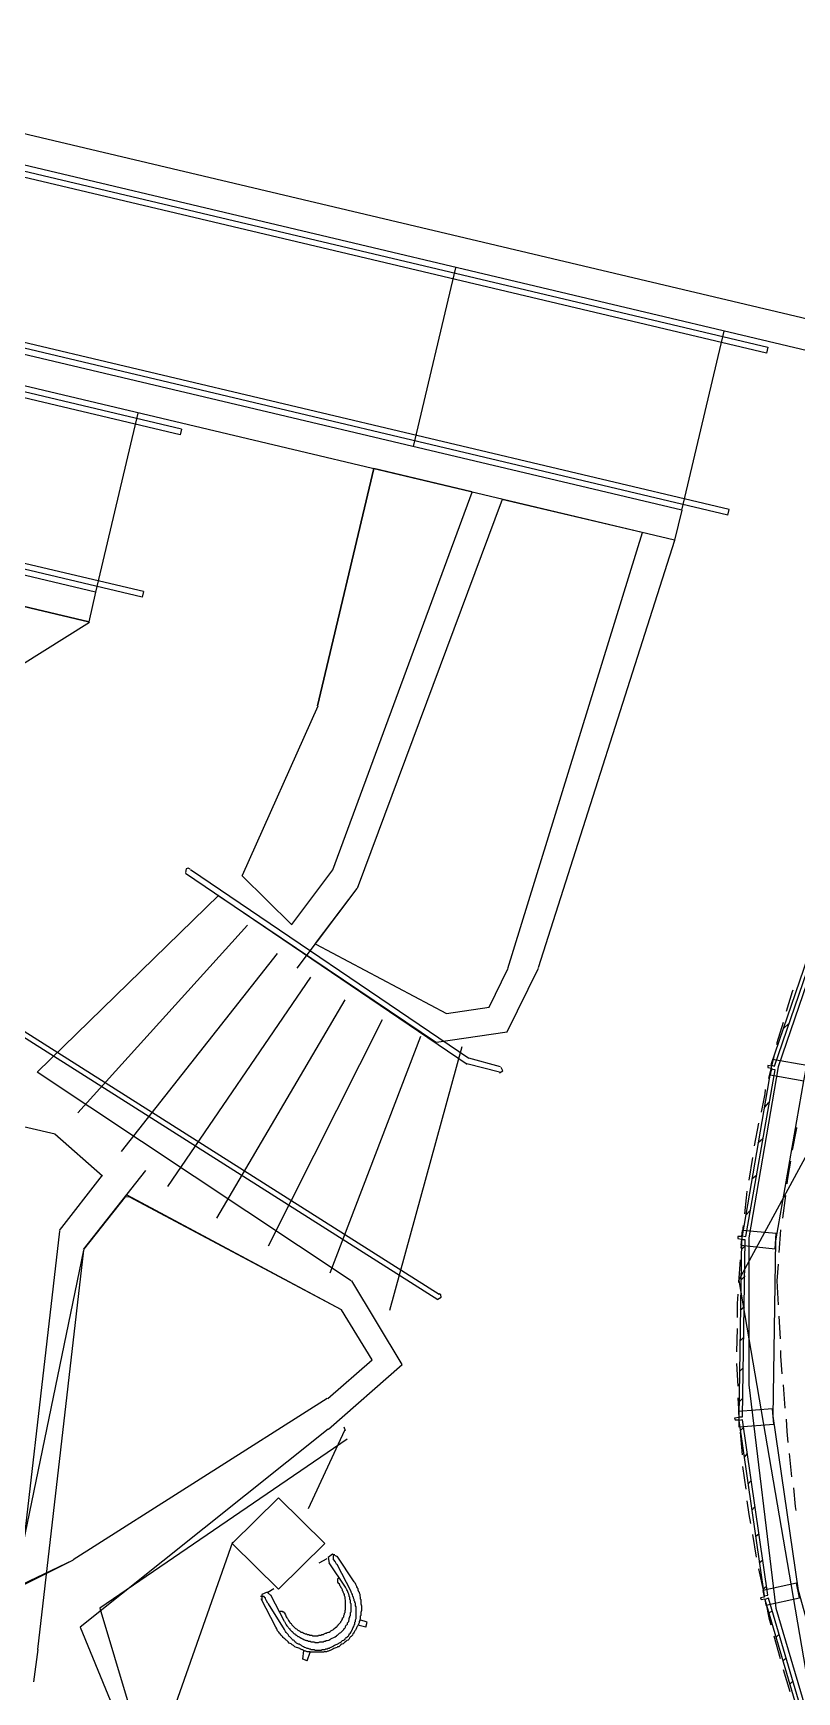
# Model space of a CAD drawing. Header units: feet. Extents: x -84 to 198, y -22 to 181.
# Drawn here: x 11.71 to 28.33, y 113.98 to 150.06 of the extents above; entities that cross this region are included whole.
import ezdxf

# ---------------------------------------------------------------- set-up
doc = ezdxf.new("R2010")
doc.units = ezdxf.units.FT
doc.layers.add('A-AREA-COMUN', color=252, linetype='CONTINUOUS')
doc.layers.add('A-LINEA', color=7, linetype='CONTINUOUS')

msp = doc.modelspace()

# ---------------------------------------------------------------- linework, layer by layer
at = {"layer": 'A-AREA-COMUN'}
msp.add_lwpolyline([(29.44, 132.0178), (27.92, 127.5733), (27.28, 123.8578), (27.28, 120.6578), (27.872, 115.8044), (28.768, 112.7644)], dxfattribs=at)
at = {"layer": 'A-LINEA'}
for p, q in [((-0.44, 150.6978), (37.3467, 141.7644)), ((-0.5467, 150.0444), (37.1867, 141.1111)), ((26.8533, 139.6978), (-0.5467, 146.1778)), ((26.8267, 139.5778), (-0.5467, 146.0578)), ((25.8267, 139.6844), (-0.5467, 145.9244)), ((25.6667, 139.0311), (-0.5467, 145.2444)), ((14.9333, 141.4444), (-0.5467, 145.1111)), ((14.9067, 141.3244), (-0.5467, 144.9778)), ((19.9867, 141.0711), (20.9067, 144.9511)), ((25.8267, 139.6844), (26.7467, 143.5778)), ((13.9867, 141.7911), (13.0667, 137.8978)), ((14.9333, 141.4444), (14.9067, 141.3244)), ((37.2387, 141.6955), (27.0555, 122.9329)), ((14.1067, 137.9111), (-0.5467, 141.3778)), ((14.08, 137.7911), (-0.5467, 141.2578)), ((13.0667, 137.8978), (-0.5467, 141.1244)), ((12.92, 137.2578), (-0.5467, 140.4444)), ((-0.5467, 140.4444), (12.92, 137.2578)), ((17.8933, 135.4311), (19.12, 140.5911)), ((18.2297, 131.8609), (21.2622, 140.0746)), ((18.2297, 131.8609), (21.2622, 140.0746)), ((18.7632, 131.4612), (21.9198, 139.9189)), ((18.7632, 131.4612), (21.9198, 139.9189)), ((21.9067, 139.9244), (24.96, 139.2044)), ((25.8267, 139.6844), (25.6667, 139.0311)), ((26.8267, 139.5778), (26.8533, 139.6978)), ((24.9609, 139.1936), (22.0332, 129.7111)), ((24.9609, 139.1936), (22.0332, 129.7111)), ((25.6666, 139.0264), (22.6995, 129.7304)), ((13.0667, 137.8978), (12.92, 137.2578)), ((14.1067, 137.9111), (14.08, 137.7911)), ((2.5022, 130.701), (12.9314, 137.2503)), ((2.5022, 130.701), (12.9314, 137.2503)), ((16.2621, 131.7421), (17.9108, 135.4258)), ((16.2621, 131.7421), (17.9108, 135.4258)), ((15.0233, 131.7912), (21.1497, 127.6332)), ((15.0344, 131.8835), (15.0254, 131.8017)), ((15.0267, 131.8844), (15.0267, 131.8844)), ((15.1299, 131.8713), (21.1848, 127.7618)), ((16.2508, 131.7373), (17.3363, 130.665)), ((16.2508, 131.7373), (17.3363, 130.665)), ((17.3333, 130.6711), (18.2267, 131.8578)), ((17.3333, 130.6711), (18.2267, 131.8578)), ((11.8, 127.4711), (15.7467, 131.3111)), ((17.4533, 129.7244), (18.76, 131.4578)), ((17.8533, 130.2578), (18.76, 131.4578)), ((15.7491, 131.2983), (20.4843, 128.1044)), ((12.68, 126.5778), (16.3733, 130.6578)), ((17.8573, 130.2481), (20.7033, 128.7341)), ((17.8573, 130.2481), (20.7033, 128.7341)), ((13.6267, 125.7378), (17.0267, 130.0444)), ((14.64, 124.9778), (17.7467, 129.5244)), ((15.7067, 124.2844), (18.4933, 129.0311)), ((11.1219, 128.4652), (20.517, 122.5158)), ((11.2164, 128.5391), (20.5434, 122.6328)), ((16.8267, 123.6844), (19.3067, 128.6044)), ((28.0267, 128.4044), (28.16, 128.5244)), ((18.1733, 123.0978), (20.1467, 128.2444)), ((19.4667, 122.2844), (21.04, 128.0178)), ((21.88, 127.5778), (21.1867, 127.7644)), ((27.8267, 127.8044), (27.7067, 127.3244)), ((11.7938, 127.4689), (18.6297, 122.9319)), ((21.8533, 127.4578), (21.1467, 127.6444)), ((21.8576, 127.4466), (21.9312, 127.4887)), ((21.9312, 127.4887), (21.8891, 127.5623)), ((21.9333, 127.4978), (21.9333, 127.4978)), ((27.76, 127.4844), (27.8, 127.5244)), ((27.8667, 123.7911), (28.48, 127.2711)), ((27.6267, 126.6978), (27.72, 126.8044)), ((27.4933, 126.3511), (27.4, 125.8578)), ((12.1799, 126.1184), (13.2173, 125.2049)), ((12.1799, 126.1184), (13.2173, 125.2049)), ((27.48, 125.9244), (27.5867, 126.0178)), ((27.36, 125.6044), (27.28, 125.1111)), ((12.28, 124.0178), (13.2133, 125.2178)), ((12.28, 124.0178), (13.2133, 125.2178)), ((12.8, 123.6044), (14.16, 125.3244)), ((27.3467, 125.1378), (27.4533, 125.2311)), ((13.7067, 124.7511), (12.8, 123.6044)), ((13.8025, 124.7526), (13.7195, 124.7416)), ((13.7426, 124.7948), (18.4088, 122.3029)), ((13.7919, 124.758), (18.4088, 122.3029)), ((28.08, 124.7778), (28.0133, 124.2844)), ((27.16, 124.1244), (27.1067, 123.6311)), ((27.2133, 124.3511), (27.3067, 124.4444)), ((12.2769, 124.0013), (11.1963, 114.6246)), ((12.2769, 124.0013), (11.1963, 114.6246)), ((27.9733, 124.0311), (27.9333, 123.5378)), ((12.8007, 123.5889), (11.297, 116.2847)), ((12.8007, 123.5889), (11.8001, 114.9073)), ((27.0933, 123.3778), (27.0533, 122.8844)), ((27.12, 123.6044), (27.2, 123.6844)), ((27.1067, 122.9378), (27.2, 123.0311)), ((27.0667, 122.929), (29.6038, 108.1219)), ((20.5135, 122.5259), (20.5846, 122.5687)), ((20.5867, 122.5644), (20.5867, 122.5644)), ((27.0933, 122.2844), (27.1867, 122.3644)), ((27.9333, 122.1511), (27.96, 121.6578)), ((27.0267, 121.8844), (27.0133, 121.3778)), ((27.0933, 121.6178), (27.1733, 121.6978)), ((27.0133, 121.1244), (27.04, 120.6311)), ((27.08, 120.9511), (27.16, 121.0311)), ((28.0267, 120.6578), (28.0667, 120.1511)), ((18.1074, 120.3616), (12.5772, 116.854)), ((18.1074, 120.3616), (12.5772, 116.854)), ((27.0667, 120.2844), (27.1467, 120.3644)), ((17.6969, 117.9726), (18.4908, 119.6726)), ((18.4667, 119.7511), (18.4933, 119.6711)), ((27.0933, 119.6578), (27.1733, 119.7378)), ((27.0933, 119.6311), (27.1333, 119.1378)), ((27.1867, 119.0844), (27.2533, 119.1644)), ((28.16, 119.1644), (28.2133, 118.6578)), ((27.1467, 118.8844), (27.2133, 118.3911)), ((27.2667, 118.5111), (27.3333, 118.5778)), ((27.3467, 117.9378), (27.4133, 118.0044)), ((16.0415, 117.2371), (14.4991, 112.8611)), ((27.36, 117.4044), (27.44, 116.9111)), ((27.4267, 117.3644), (27.5067, 117.4311)), ((17.9333, 116.7911), (18.1067, 116.8844)), ((18.6933, 116.3778), (18.32, 116.9378)), ((11.306, 116.244), (12.5815, 116.8542)), ((11.3486, 116.2386), (12.5815, 116.8542)), ((18.5067, 116.2578), (18.1467, 116.7911)), ((27.4933, 116.6578), (27.6, 116.1644)), ((27.5067, 116.7911), (27.5867, 116.8578)), ((16.8133, 116.1511), (16.9467, 116.2311)), ((18.36, 116.4578), (18.36, 116.4578)), ((18.5067, 116.2578), (18.5067, 116.2578)), ((27.5867, 116.2178), (27.6667, 116.2844)), ((16.9867, 115.3911), (16.6667, 116.0044)), ((17.1733, 115.5111), (16.88, 116.0844)), ((17.0667, 115.7244), (17.08, 115.7244)), ((17.1733, 115.5111), (17.1733, 115.5111)), ((27.72, 115.6844), (27.7867, 115.7511)), ((18.9467, 115.3911), (18.7733, 115.4311)), ((27.8267, 115.2044), (27.96, 114.7111)), ((27.8667, 115.1644), (27.9333, 115.2311)), ((11.721, 114.1985), (11.8165, 114.9043)), ((17.6667, 114.6578), (17.7333, 114.8444)), ((28.0267, 114.6578), (28.0933, 114.7244)), ((28.0267, 114.4711), (28.1733, 113.9911)), ((28.1733, 114.1511), (28.24, 114.2178))]:
    msp.add_line(p, q, dxfattribs=at)
for points in [[(-0.5467, 149.9111), (27.6933, 143.2311), (27.6667, 143.0978), (-0.5467, 149.7778)], [(21.2533, 140.0844), (19.12, 140.5911), (17.8933, 135.4311)], [(15.1213, 131.8738), (15.0799, 131.8974), (15.0344, 131.8835)], [(27.84, 127.5911), (29.3467, 131.9911), (29.2667, 132.0178), (27.76, 127.6178), (27.84, 127.5911)], [(20.4835, 128.1099), (22.0226, 128.3389), (22.706, 129.726)], [(20.7026, 128.7396), (21.6285, 128.8766), (22.0396, 129.7066)], [(20.7026, 128.7396), (21.6285, 128.8766), (22.0396, 129.7066)], [(28.24, 129.2444), (28.2267, 129.2044), (28.0933, 128.7778)], [(28.0267, 128.5378), (27.8933, 128.0978), (27.8933, 128.0578)], [(27.7733, 127.5911), (27.6933, 127.6044), (27.6933, 127.5644), (27.7733, 127.5511), (27.7467, 127.4044), (28.48, 127.2711), (28.5467, 127.6044), (27.8, 127.7378), (27.7733, 127.5911)], [(27.2133, 123.8844), (27.8533, 127.5111), (27.76, 127.5244), (27.1333, 123.8978), (27.2133, 123.8844)], [(12.1867, 126.1129), (8.2059, 127.03), (5.4876, 123.99)], [(12.1867, 126.1129), (8.2059, 127.03), (5.4876, 123.99)], [(27.64, 127.0844), (27.6267, 126.9911), (27.5467, 126.5911)], [(28.32, 126.2578), (28.32, 126.2444), (28.2267, 125.7644)], [(28.1867, 125.5244), (28.12, 125.1511), (28.1067, 125.0311)], [(27.24, 124.8711), (27.2267, 124.7244), (27.1867, 124.3778)], [(27.12, 123.8844), (27.04, 123.8844), (27.04, 123.8444), (27.12, 123.8311), (27.1067, 123.6978), (27.8533, 123.6178), (27.88, 123.9511), (27.1333, 124.0178), (27.12, 123.8844)], [(27.1467, 119.9644), (27.2, 123.8178), (27.12, 123.8178), (27.0667, 119.9644), (27.1467, 119.9644)], [(29.08, 113.6044), (28.36, 116.1911), (27.8133, 119.9778), (27.8667, 123.7911)], [(27.92, 123.2844), (27.8933, 122.9244), (27.92, 122.4044)], [(18.1369, 119.6985), (19.7402, 121.1034), (18.641, 122.924)], [(18.1169, 120.3649), (19.0814, 121.2056), (18.4202, 122.295)], [(18.1169, 120.3649), (19.0814, 121.2056), (18.4202, 122.295)], [(20.5846, 122.5687), (20.5781, 122.6154), (20.5399, 122.643)], [(27.04, 122.6311), (27.0267, 122.4311), (27.0267, 122.1244)], [(27.9733, 121.4044), (27.9733, 121.2844), (28, 120.8978)], [(27.0667, 119.9511), (26.9733, 119.9378), (26.9867, 119.8978), (27.0667, 119.8978), (27.0667, 119.7511), (27.8267, 119.8044), (27.8, 120.1378), (27.0533, 120.0844), (27.0667, 119.9511)], [(27.04, 120.3778), (27.0533, 120.1378), (27.0667, 119.8844)], [(27.6933, 116.0844), (27.1467, 119.8978), (27.0667, 119.8844), (27.6133, 116.0711), (27.6933, 116.0844)], [(28.0933, 119.9111), (28.1067, 119.6444), (28.1333, 119.4044)], [(18.1274, 119.6952), (12.7307, 115.3881), (15.3555, 109.0017)], [(18.5399, 119.4817), (13.1565, 115.8012), (15.0274, 109.554)], [(28.2533, 118.4178), (28.2933, 118.0178), (28.3067, 117.9244)], [(18.0533, 117.2111), (17.0467, 118.2044), (16.04, 117.2111), (17.0467, 116.2178), (18.0533, 117.2111)], [(27.24, 118.1378), (27.28, 117.8444), (27.32, 117.6444)], [(18.3319, 116.9204), (18.2246, 116.9774), (18.1273, 116.9045), (18.152, 116.7855)], [(18.3467, 115.0311), (18.36, 115.0444), (18.3867, 115.0578), (18.4133, 115.0711), (18.44, 115.0978), (18.4667, 115.1111), (18.48, 115.1244), (18.4933, 115.1244), (18.4933, 115.1378), (18.5067, 115.1511), (18.52, 115.1644), (18.5333, 115.1644), (18.5467, 115.1778), (18.5467, 115.1911), (18.5733, 115.2044), (18.5733, 115.2178), (18.5867, 115.2311), (18.5867, 115.2444), (18.6, 115.2444), (18.6133, 115.2578), (18.6133, 115.2711), (18.6267, 115.2844), (18.6267, 115.2978), (18.64, 115.3111), (18.64, 115.3244), (18.6533, 115.3378), (18.6533, 115.3511), (18.6667, 115.3644), (18.6667, 115.3778), (18.68, 115.3911), (18.68, 115.4044), (18.6933, 115.4178), (18.6933, 115.4444), (18.7067, 115.4578), (18.7067, 115.4844), (18.7067, 115.4978), (18.72, 115.5111), (18.72, 115.5244), (18.72, 115.5511), (18.7333, 115.5778), (18.7333, 115.6044), (18.7333, 115.6444), (18.7333, 115.6711), (18.7333, 115.6978), (18.7333, 115.7244), (18.7333, 115.7378), (18.7333, 115.7644), (18.7333, 115.7778), (18.7333, 115.8044), (18.7333, 115.8311), (18.72, 115.8578), (18.72, 115.8711), (18.72, 115.8978), (18.72, 115.9111), (18.7067, 115.9244), (18.7067, 115.9511), (18.6933, 115.9644), (18.6933, 115.9911), (18.68, 116.0178), (18.68, 116.0444), (18.6667, 116.0578), (18.6533, 116.0978), (18.64, 116.1244), (18.6267, 116.1511), (18.6267, 116.1644), (18.32, 116.7511), (18.3067, 116.7644), (18.28, 116.8178), (18.2533, 116.8578), (18.24, 116.8578), (18.24, 116.8711), (18.24, 116.8844), (18.24, 116.8978), (18.24, 116.9111), (18.24, 116.9244), (18.24, 116.9378), (18.24, 116.9511), (18.2533, 116.9511), (18.2533, 116.9644), (18.2667, 116.9644), (18.2667, 116.9778)], [(18.6933, 116.3778), (18.7067, 116.3644), (18.72, 116.3244), (18.7467, 116.2844), (18.7467, 116.2711), (18.76, 116.2444), (18.7733, 116.2311), (18.7733, 116.2044), (18.7867, 116.1644), (18.8, 116.1511), (18.8, 116.1378), (18.8133, 116.1111), (18.8133, 116.0844), (18.8133, 116.0711), (18.8267, 116.0444), (18.8267, 116.0311), (18.8267, 116.0044), (18.84, 115.9911), (18.84, 115.9644), (18.84, 115.9378), (18.84, 115.8978), (18.8533, 115.8578), (18.8533, 115.8311), (18.8533, 115.7911), (18.8533, 115.7511), (18.84, 115.7111), (18.84, 115.6844), (18.84, 115.6578), (18.84, 115.6444), (18.8267, 115.6311), (18.8267, 115.6044), (18.8267, 115.5911), (18.8267, 115.5778), (18.8133, 115.5511), (18.8133, 115.5378), (18.8, 115.5111), (18.8, 115.4844), (18.7867, 115.4578), (18.7733, 115.4178), (18.76, 115.4044), (18.7467, 115.3778), (18.7333, 115.3511), (18.72, 115.3244), (18.7067, 115.3111), (18.6933, 115.2844), (18.68, 115.2578), (18.6667, 115.2444), (18.6533, 115.2178), (18.64, 115.2044), (18.6267, 115.1911), (18.6133, 115.1778), (18.6, 115.1644), (18.5867, 115.1378), (18.5733, 115.1244), (18.56, 115.1111), (18.5333, 115.0978), (18.52, 115.0844), (18.5067, 115.0711), (18.48, 115.0578), (18.4533, 115.0311), (18.4267, 115.0178), (18.4, 115.0044), (18.3867, 114.9911), (18.36, 114.9644), (18.3333, 114.9644), (18.32, 114.9511), (18.2933, 114.9378), (18.2533, 114.9244), (18.2267, 114.9111), (18.2, 114.8978), (18.1733, 114.8844), (18.16, 114.8844), (18.1333, 114.8711), (18.12, 114.8711), (18.0933, 114.8578), (18.08, 114.8578), (18.0533, 114.8578), (18.04, 114.8578), (18.0267, 114.8444), (18, 114.8444), (17.96, 114.8444), (17.9467, 114.8444), (17.92, 114.8444), (17.8933, 114.8444), (17.8667, 114.8444), (17.84, 114.8444), (17.8133, 114.8444), (17.7867, 114.8444), (17.76, 114.8444), (17.7333, 114.8578), (17.6933, 114.8578), (17.6667, 114.8578), (17.64, 114.8711), (17.6267, 114.8711), (17.6, 114.8844), (17.5867, 114.8844), (17.5733, 114.8978), (17.56, 114.8978), (17.5333, 114.9111), (17.52, 114.9111), (17.5067, 114.9244), (17.4667, 114.9378), (17.44, 114.9511), (17.4, 114.9644), (17.3733, 114.9911), (17.3467, 115.0044), (17.32, 115.0311), (17.28, 115.0444), (17.2533, 115.0711), (17.24, 115.0844), (17.2267, 115.0978), (17.2133, 115.1111), (17.2, 115.1244), (17.1867, 115.1378), (17.16, 115.1511), (17.1467, 115.1644), (17.1333, 115.1911), (17.12, 115.2044), (17.1067, 115.2178), (17.08, 115.2444), (17.0667, 115.2578), (17.0533, 115.2844), (17.04, 115.2978), (17.0267, 115.3111), (17.0133, 115.3511), (16.9867, 115.3911)], [(17.1733, 115.5111), (17.2, 115.4711), (17.2133, 115.4444), (17.2267, 115.4178), (17.2533, 115.3911), (17.2667, 115.3778), (17.28, 115.3644), (17.2933, 115.3511), (17.2933, 115.3378), (17.3067, 115.3244), (17.32, 115.3111), (17.3333, 115.2978), (17.3467, 115.2978), (17.36, 115.2844), (17.36, 115.2711), (17.3733, 115.2578), (17.3867, 115.2444), (17.4, 115.2444), (17.4133, 115.2311), (17.4267, 115.2178), (17.44, 115.2178), (17.4533, 115.2044), (17.4667, 115.1911), (17.48, 115.1911), (17.4933, 115.1778), (17.5067, 115.1644), (17.52, 115.1644), (17.5333, 115.1511), (17.5467, 115.1511), (17.56, 115.1378), (17.5733, 115.1378), (17.5867, 115.1244), (17.6, 115.1244), (17.6267, 115.1111), (17.64, 115.1111), (17.6533, 115.0978), (17.6667, 115.0978), (17.68, 115.0978), (17.6933, 115.0844), (17.7067, 115.0844), (17.7333, 115.0844), (17.7467, 115.0711), (17.76, 115.0711), (17.7867, 115.0711), (17.8, 115.0711), (17.8267, 115.0711), (17.84, 115.0578), (17.8667, 115.0578), (17.8933, 115.0578), (17.9067, 115.0578), (17.92, 115.0578), (17.9467, 115.0711), (17.96, 115.0711), (17.9733, 115.0711), (17.9867, 115.0711), (18, 115.0711), (18.0267, 115.0711), (18.04, 115.0844), (18.0667, 115.0844), (18.08, 115.0978), (18.1067, 115.0978), (18.1333, 115.1111), (18.1467, 115.1111), (18.16, 115.1244), (18.1733, 115.1244), (18.1867, 115.1378), (18.2133, 115.1511), (18.2533, 115.1644), (18.28, 115.1778), (18.3067, 115.2044), (18.32, 115.2178), (18.3333, 115.2178), (18.3467, 115.2311), (18.36, 115.2444), (18.3733, 115.2578), (18.4, 115.2711), (18.4133, 115.2844), (18.4267, 115.2978), (18.44, 115.3111), (18.4533, 115.3244), (18.4667, 115.3378), (18.4667, 115.3511), (18.48, 115.3644), (18.4933, 115.3778), (18.5067, 115.3911), (18.5067, 115.4044), (18.52, 115.4311), (18.5333, 115.4444), (18.5467, 115.4578), (18.5467, 115.4844), (18.56, 115.4978), (18.5733, 115.5111), (18.5733, 115.5378), (18.5867, 115.5511), (18.5867, 115.5644), (18.5867, 115.5911), (18.6, 115.6044), (18.6, 115.6178), (18.6, 115.6311), (18.6133, 115.6444), (18.6133, 115.6578), (18.6133, 115.6844), (18.6133, 115.6978), (18.6133, 115.7111), (18.6267, 115.7244), (18.6267, 115.7378), (18.6267, 115.7644), (18.6267, 115.7778), (18.6267, 115.7911), (18.6267, 115.8044), (18.6267, 115.8178), (18.6267, 115.8444), (18.6267, 115.8578), (18.6267, 115.8711), (18.6267, 115.8844), (18.6267, 115.8978), (18.6133, 115.9111), (18.6133, 115.9378), (18.6133, 115.9511), (18.6133, 115.9644), (18.6133, 115.9778), (18.6, 115.9911), (18.6, 116.0044), (18.6, 116.0311), (18.6, 116.0444), (18.5867, 116.0578), (18.5867, 116.0711), (18.5867, 116.0844), (18.5733, 116.0978), (18.5733, 116.1111), (18.56, 116.1378), (18.5467, 116.1778), (18.5333, 116.2044), (18.52, 116.2311), (18.5067, 116.2578)], [(17.2267, 115.5911), (17.24, 115.5778), (17.2533, 115.5511), (17.2667, 115.5378), (17.28, 115.5111), (17.2933, 115.4978), (17.2933, 115.4844), (17.32, 115.4711), (17.3333, 115.4444), (17.3467, 115.4311), (17.36, 115.4178), (17.3733, 115.4044), (17.3867, 115.3911), (17.4, 115.3778), (17.4133, 115.3644), (17.44, 115.3511), (17.4533, 115.3378), (17.4667, 115.3244), (17.4933, 115.3111), (17.5067, 115.3111), (17.52, 115.2978), (17.5333, 115.2844), (17.56, 115.2844), (17.5733, 115.2711), (17.6, 115.2578), (17.6267, 115.2444), (17.64, 115.2444), (17.6533, 115.2444), (17.6667, 115.2311), (17.68, 115.2311), (17.7067, 115.2311), (17.72, 115.2178), (17.7333, 115.2178), (17.7467, 115.2178), (17.76, 115.2178), (17.7733, 115.2178), (17.7867, 115.2044), (17.8, 115.2044), (17.8133, 115.2044), (17.8267, 115.2044), (17.84, 115.2044), (17.8533, 115.2044), (17.8667, 115.2044), (17.88, 115.2044), (17.8933, 115.2044), (17.9067, 115.2044), (17.92, 115.2178), (17.9333, 115.2178), (17.9467, 115.2178), (17.96, 115.2178), (17.9733, 115.2178), (17.9867, 115.2311), (18, 115.2311), (18.0133, 115.2311), (18.0267, 115.2311), (18.04, 115.2444), (18.0667, 115.2578), (18.08, 115.2578), (18.1067, 115.2711), (18.1333, 115.2844), (18.1467, 115.2844), (18.1733, 115.2978), (18.1867, 115.3111), (18.2133, 115.3244), (18.24, 115.3378), (18.2533, 115.3511), (18.28, 115.3778), (18.2933, 115.3911), (18.3067, 115.3911), (18.32, 115.4044), (18.32, 115.4178), (18.3333, 115.4178), (18.3467, 115.4311), (18.3467, 115.4444), (18.36, 115.4578), (18.3733, 115.4711), (18.3867, 115.4844), (18.4, 115.4978), (18.4, 115.5111), (18.4133, 115.5244), (18.4267, 115.5378), (18.4267, 115.5511), (18.44, 115.5644), (18.44, 115.5778), (18.44, 115.5911), (18.4533, 115.5911), (18.4533, 115.6044), (18.4667, 115.6178), (18.4667, 115.6311), (18.4667, 115.6444), (18.48, 115.6711), (18.48, 115.6844), (18.48, 115.6978), (18.4933, 115.7111), (18.4933, 115.7244), (18.4933, 115.7511), (18.5067, 115.7778), (18.5067, 115.7911), (18.5067, 115.8178), (18.5067, 115.8444), (18.5067, 115.8711), (18.5067, 115.8978), (18.5067, 115.9111), (18.5067, 115.9244), (18.5067, 115.9378), (18.5067, 115.9511), (18.5067, 115.9778), (18.4933, 116.0044), (18.4933, 116.0178), (18.4933, 116.0311), (18.4933, 116.0444), (18.48, 116.0711), (18.48, 116.0844), (18.48, 116.0978), (18.4667, 116.1244), (18.4533, 116.1511), (18.4533, 116.1644), (18.44, 116.1778), (18.44, 116.2044), (18.4267, 116.2311), (18.4133, 116.2444), (18.4133, 116.2578), (18.4, 116.2578), (18.4, 116.2711), (18.3867, 116.2844), (18.3733, 116.3244), (18.3467, 116.3511)], [(18.36, 116.4578), (18.36, 116.4578), (18.3467, 116.4578), (18.3467, 116.4444), (18.3333, 116.4444), (18.3333, 116.4311), (18.3333, 116.4178), (18.3333, 116.4044), (18.3333, 116.3911), (18.3333, 116.3778), (18.3333, 116.3644), (18.3467, 116.3644), (18.3467, 116.3511)], [(27.6133, 116.0444), (27.5333, 116.0311), (27.5467, 115.9911), (27.6267, 116.0044), (27.6533, 115.8711), (28.3867, 116.0311), (28.32, 116.3511), (27.5867, 116.1911), (27.6133, 116.0444)], [(18.3467, 115.0311), (18.2667, 114.9911), (18.24, 114.9778), (18.2133, 114.9644), (18.1867, 114.9511), (18.16, 114.9378), (18.1467, 114.9244), (18.1333, 114.9244), (18.12, 114.9244), (18.1067, 114.9111), (18.08, 114.9111), (18.0667, 114.9111), (18.0533, 114.8978), (18.04, 114.8978), (18.0267, 114.8978), (18, 114.8978), (17.9867, 114.8978), (17.9733, 114.8844), (17.96, 114.8844), (17.9467, 114.8844), (17.92, 114.8844), (17.9067, 114.8844), (17.8933, 114.8844), (17.88, 114.8844), (17.8667, 114.8844), (17.8533, 114.8844), (17.84, 114.8844), (17.8267, 114.8978), (17.8133, 114.8978), (17.8, 114.8978), (17.7867, 114.8978), (17.76, 114.8978), (17.7333, 114.9111), (17.72, 114.9111), (17.6933, 114.9244), (17.68, 114.9244), (17.6667, 114.9244), (17.64, 114.9378), (17.6133, 114.9511), (17.5867, 114.9644), (17.56, 114.9778), (17.5467, 114.9911), (17.52, 115.0044), (17.4933, 115.0178), (17.48, 115.0178), (17.4667, 115.0311), (17.44, 115.0444), (17.4267, 115.0578), (17.4, 115.0711), (17.3867, 115.0978), (17.3733, 115.1111), (17.36, 115.1111), (17.3467, 115.1244), (17.3333, 115.1378), (17.32, 115.1511), (17.2933, 115.1778), (17.28, 115.1911), (17.2667, 115.2178), (17.2533, 115.2311), (17.24, 115.2444), (17.2133, 115.2711), (17.2, 115.2978), (17.1867, 115.3244), (17.1733, 115.3378), (16.8267, 115.8978), (16.8133, 115.9111), (16.7867, 115.9644), (16.76, 116.0044), (16.76, 116.0178), (16.76, 116.0311), (16.7467, 116.0311), (16.7467, 116.0444), (16.7333, 116.0444), (16.7333, 116.0578), (16.72, 116.0578), (16.7067, 116.0578), (16.6933, 116.0578), (16.68, 116.0578), (16.6667, 116.0578), (16.6533, 116.0578)], [(16.888, 116.0723), (16.7963, 116.1499), (16.6864, 116.1016), (16.6816, 115.9816)], [(28.8, 112.3244), (27.7067, 116.0178), (27.6267, 115.9911), (28.72, 112.2978), (28.8, 112.3244)], [(27.6533, 115.9244), (27.72, 115.5911), (27.76, 115.4444)], [(17.08, 115.7244), (17.08, 115.7244), (17.08, 115.7378), (17.0933, 115.7378), (17.1067, 115.7378), (17.12, 115.7378), (17.1333, 115.7378), (17.1333, 115.7244), (17.1467, 115.7244), (17.16, 115.7244), (17.16, 115.7111), (17.1733, 115.7111), (17.1733, 115.6978)], [(17.1733, 115.6978), (17.2, 115.6578), (17.2133, 115.6178), (17.2267, 115.5911)], [(18.9467, 115.3911), (18.9733, 115.4978), (18.8133, 115.5511)], [(17.6667, 114.6578), (17.5733, 114.6978), (17.6, 114.8844)]]:
    msp.add_lwpolyline(points, dxfattribs=at)

doc.saveas('drawing.dxf')
